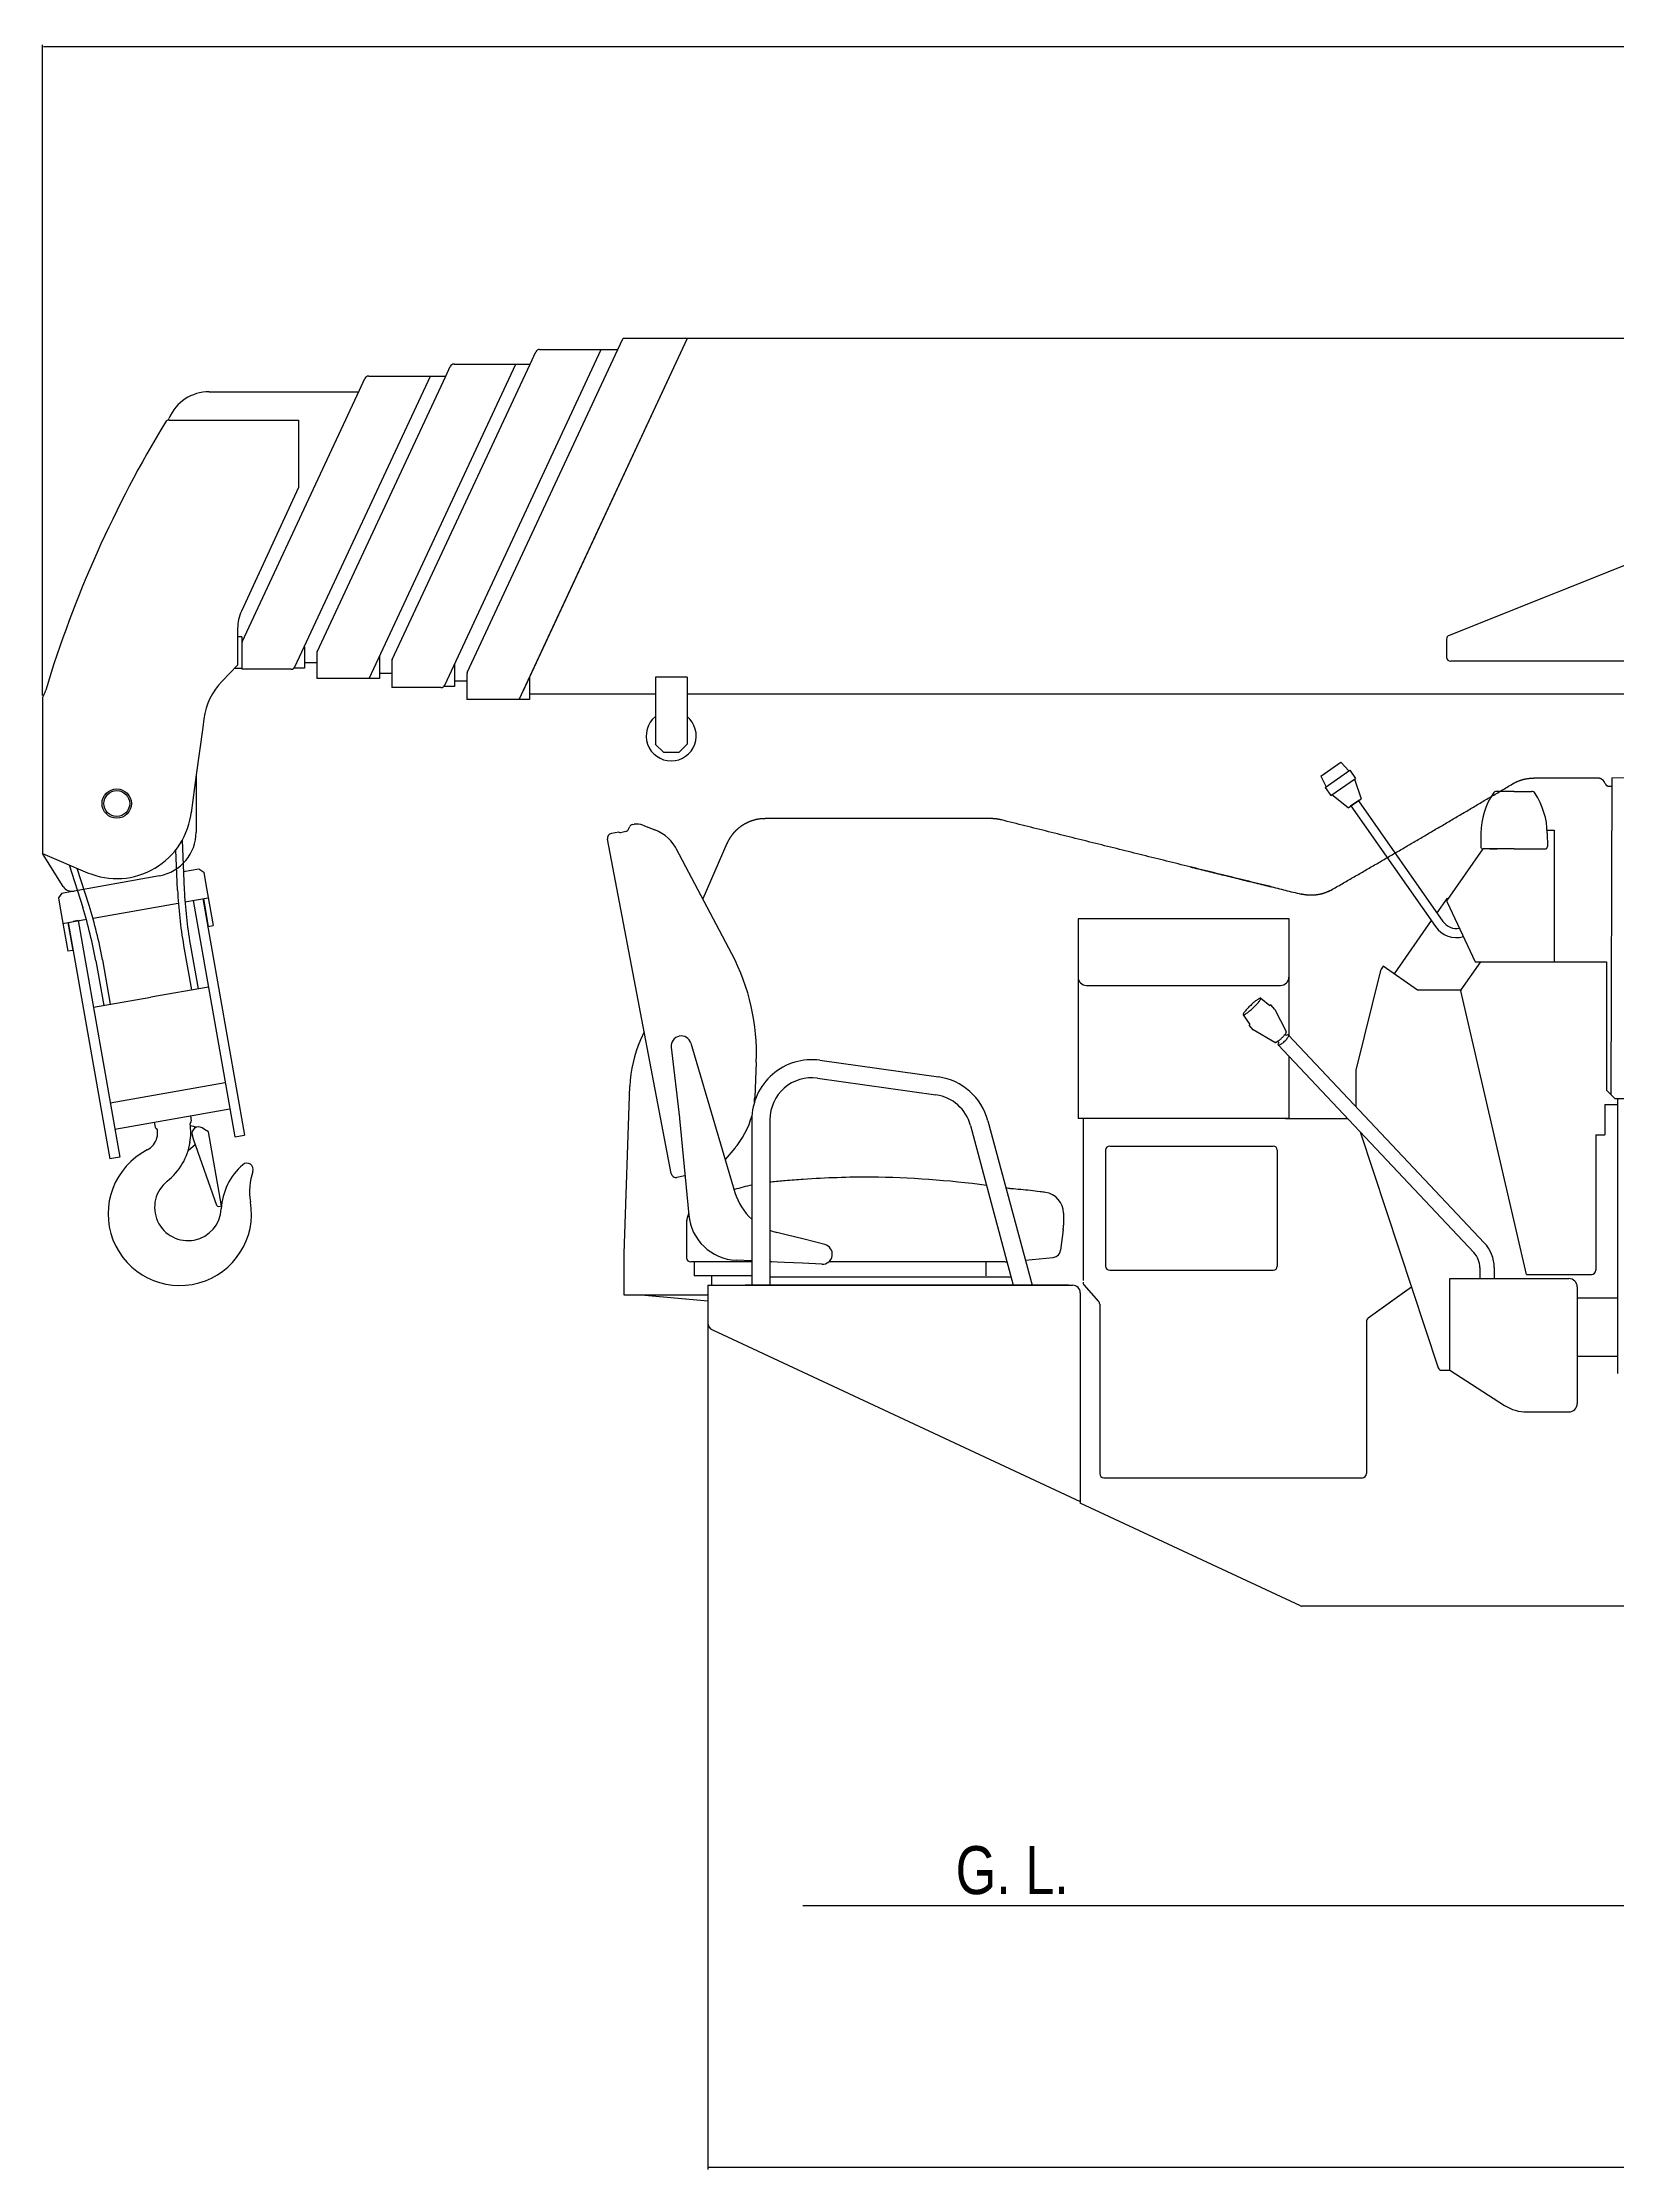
# Model space of a CAD drawing. Header units: millimetres. Extents: x 13669 to 217197, y -88248 to 24578.
# Drawn here: x 87596 to 89481, y 3672 to 6218 of the extents above; entities that cross this region are included whole.
import ezdxf

# ---------------------------------------------------------------- set-up
doc = ezdxf.new("R2010")
doc.units = ezdxf.units.MM
doc.layers.add('1', color=7, linetype='Continuous')
doc.styles.get("Standard").update_dxf_attribs({"font": 'arial.ttf'})
doc.dimstyles.new('DIMSTYLE1', dxfattribs={"dimtxt": 3.2, "dimasz": 1, "dimexe": 2.54, "dimexo": 0, "dimgap": 1.6, "dimtad": 1, "dimdec": 4, "dimzin": 0, "dimdsep": 46, "dimtxsty": 'Standard', "dimsah": 1, "dimcen": 0.09, "dimadec": 0, "dimazin": 0, "dimtfac": 1, "dimtdec": 4, "dimtmove": 0, "dimatfit": 3, "dimfxl": 1, "dimtvp": 1, "dimtolj": 1, "dimtzin": 0, "dimarcsym": 0})

# ---------------------------------------------------------------- blocks, each defined once
blk = doc.blocks.new('*D124')
at = {"color": 0, "linetype": 'Continuous', "lineweight": -2, "transparency": 16777216}
for p, q in [((87596, 5436.2), (87596, 6215)), ((92572.7, 6212.5), (87597, 6212.5)), ((92573.7, 4956.5), (92573.7, 6215))]:
    blk.add_line(p, q, dxfattribs=at)
at = {"color": 0, "linetype": 'Continuous', "transparency": 16777216}
for points in [[(87597, 6212.6), (87597, 6212.3), (87596, 6212.5)], [(92572.7, 6212.6), (92572.7, 6212.3), (92573.7, 6212.5)]]:
    blk.add_solid(points, dxfattribs=at)
at = {"layer": 'Defpoints', "color": 0, "linetype": 'Continuous', "transparency": 16777216}
for p in [(87596, 6212.5), (87596, 5433.7), (92573.7, 4954)]:
    blk.add_point(p, dxfattribs=at)
at = {"color": 0, "linetype": 'Continuous', "transparency": 16777216, "insert": (90084.9, 6215.7), "char_height": 3.2, "attachment_point": 5}
blk.add_mtext('\\A1;4980', dxfattribs=at)
blk = doc.blocks.new('*D125')
at = {"color": 0, "linetype": 'Continuous', "lineweight": -2, "transparency": 16777216}
for p, q in [((88392.2, 4728), (88392.2, 3672.3)), ((92573.7, 4590.3), (92573.7, 3672.3)), ((92572.7, 3674.8), (88393.2, 3674.8))]:
    blk.add_line(p, q, dxfattribs=at)
at = {"color": 0, "linetype": 'Continuous', "transparency": 16777216}
for points in [[(88393.2, 3675), (88393.2, 3674.6), (88392.2, 3674.8)], [(92572.7, 3675), (92572.7, 3674.6), (92573.7, 3674.8)]]:
    blk.add_solid(points, dxfattribs=at)
at = {"layer": 'Defpoints', "color": 0, "linetype": 'Continuous', "transparency": 16777216}
for p in [(88392.2, 4730.5), (92573.7, 4592.8), (88392.2, 3674.8)]:
    blk.add_point(p, dxfattribs=at)
at = {"color": 0, "linetype": 'Continuous', "transparency": 16777216, "insert": (90483, 3678), "char_height": 3.2, "attachment_point": 5}
blk.add_mtext('\\A1;4190', dxfattribs=at)

msp = doc.modelspace()

# ---------------------------------------------------------------- linework, layer by layer
at = {"color": 7, "linetype": 'Continuous'}
for p, q in [((89357.0461233, 5321.4631562), (89336.1234985, 5321.4631562)), ((89357.0461233, 5321.4631562), (89377.9687481, 5321.4631562)), ((89317.362629, 5271.5949255), (89317.1504531, 5255.6526392)), ((89396.7296176, 5271.5949255), (89396.9417934, 5255.6526392)), ((89357.0461233, 5252.6196083), (89320.1433845, 5252.6196083)), ((89327.4944766, 5252.6196083), (89336.711135, 5252.6196083)), ((89357.0461233, 5252.6196083), (89393.9488621, 5252.6196083)), ((89377.3811055, 5252.6196083), (89386.597764, 5252.6196083)), ((89480.7649551, 4953.9983775), (89766.1188772, 4953.9983775)), ((89480.7649551, 4953.9983775), (89480.7649551, 4624.7464766))]:
    msp.add_line(p, q, dxfattribs=at)
at = {"color": 3, "linetype": 'Continuous'}
for p, q in [((89456.7296641, 5337.5196727), (89380.7488219, 5337.5196727)), ((89457.8916981, 5337.4252946), (89456.7308535, 5337.5138447)), ((89470.8346387, 5327.6507102), (89473.2966758, 5327.6507102)), ((89473.8637769, 5337.6463427), (89472.7833182, 4958.9869796)), ((89473.8637769, 5337.6463427), (90212.0140043, 5345.3154097)), ((88731.3343348, 5288.9523047), (88460.7312476, 5288.9523047)), ((88415.0358399, 5259.0763771), (88386.0324492, 5193.1686371)), ((88315.9817499, 5033.9843771), (88311.6348033, 5024.1063105)), ((88292.0060643, 4768.4281633), (88299.0025313, 4968.7802643)), ((88292.0060643, 4718.5412639), (88292.0060643, 4768.4278957)), ((88341.892644, 4718.5412639), (88292.0060643, 4718.5412639)), ((88316.8122175, 4718.5412639), (88392.23891, 4711.9767684)), ((88392.23891, 4718.5412639), (88341.892644, 4718.5412639))]:
    msp.add_line(p, q, dxfattribs=at)
at = {"linetype": 'Continuous'}
for p, q in [((89065.8604336, 5066.0562334), (89064.8658539, 5065.143787)), ((89039.9344332, 5041.6315011), (89040.9149373, 5042.5552282))]:
    msp.add_line(p, q, dxfattribs=at)
at = {"color": 7, "linetype": 'Continuous'}
for centre, radius, start, end in [((89336.1234985, 5316.4744933), 4.9886629, 90, 146.6895899997), ((89377.9687481, 5316.4744933), 4.9886629, 33.3104059999, 90), ((89406.2186002, 5270.412337), 88.8638463, 146.6895600001, 179.23749), ((89307.8736464, 5270.412337), 88.8638463, 0.76250734, 33.3104349997), ((89320.1433845, 5255.612806), 2.9931977, 176.33883, 270), ((89393.9488621, 5255.612806), 2.9931977, 270, 0.76250875), ((89480.7651766, 4624.7464766), 0.0002215, 180, 0)]:
    msp.add_arc(centre, radius, start, end, dxfattribs=at)
at = {"color": 3, "linetype": 'Continuous'}
msp.add_arc((88448.5774139, 4963.7342448), 149.6598821, 156.212358315, 177.999751927, dxfattribs=at)
for points, start_tangent, end_tangent in [([(89134.947844, 5201.6030361), (89147.9536367, 5209.1138199), (89160.9576275, 5216.6277172), (89173.9580143, 5224.1478417), (89186.952995, 5231.6773068), (89199.9409555, 5239.2188987), (89212.9215582, 5246.7731781), (89225.8949969, 5254.3397793), (89238.8614673, 5261.9183336), (89251.8211649, 5269.508472), (89264.7742853, 5277.109826), (89277.7210334, 5284.7220114), (89290.6619454, 5292.3440979), (89303.5979722, 5299.9744711), (89316.5300908, 5307.6114739), (89329.4592782, 5315.2534487), (89342.3865115, 5322.8987382), (89355.3127678, 5330.5456851)], (0.8660309146, 0.4999904549), (0.8606399642, 0.509213955)), ([(89355.3127678, 5330.5456851), (89356.3195832, 5331.1214548), (89357.334659, 5331.6824353), (89358.3637742, 5332.2178396), (89359.4066039, 5332.7267273), (89360.4619017, 5333.2096446), (89361.5284208, 5333.6671379), (89362.6049566, 5334.0997352), (89363.6907954, 5334.5077502), (89364.7855422, 5334.8913578), (89365.8888075, 5335.2507302), (89367.0002016, 5335.5860393), (89368.1192714, 5335.897028), (89369.2453821, 5336.1822109), (89370.3778665, 5336.4398844), (89371.5160575, 5336.6683449), (89372.6592879, 5336.865889), (89373.8068906, 5337.0308148), (89374.9582098, 5337.1631037), (89376.1126214, 5337.2674982), (89377.2695068, 5337.3495773), (89378.4282477, 5337.4149197), (89379.5882256, 5337.4691044), (89380.7488219, 5337.5177102)], (0.8644290583, 0.5027548142), (0.9992221836, 0.03943384)), ([(89466.0442521, 5331.1139756), (89466.0309388, 5331.1474526), (89466.0097302, 5331.2007408), (89465.9749561, 5331.2865721), (89465.921272, 5331.4156552), (89465.8433721, 5331.5946834), (89465.7450803, 5331.8086298), (89465.6343277, 5332.0347092), (89465.5139526, 5332.2655711), (89465.3859325, 5332.4964531), (89465.2515358, 5332.7243243), (89465.1109486, 5332.9487989), (89464.9642653, 5333.1697142), (89464.8115807, 5333.3869071), (89464.6530033, 5333.6002017), (89464.4886699, 5333.8093956), (89464.3187208, 5334.014283), (89464.1432961, 5334.2146582), (89463.9625363, 5334.4103154), (89463.7765816, 5334.6010501), (89463.5855778, 5334.7867028), (89463.3896784, 5334.9671756), (89463.189037, 5335.1423747), (89462.9838076, 5335.3122065), (89462.7741441, 5335.4765774), (89462.5602001, 5335.6353938), (89462.3421285, 5335.7885509), (89462.1200741, 5335.9358552), (89461.8941775, 5336.0770698), (89461.6645794, 5336.2119576), (89461.4314205, 5336.3402813), (89461.1948429, 5336.461816), (89460.9550273, 5336.5766373), (89460.712194, 5336.6851337), (89460.4665652, 5336.787708), (89460.2183633, 5336.8847633), (89459.9678104, 5336.9767024), (89459.7151206, 5337.0638383), (89459.4603993, 5337.1452957), (89459.2036751, 5337.2193593), (89458.9449749, 5337.2842959), (89458.6843258, 5337.3383726), (89458.4217548, 5337.3798562), (89458.1573228, 5337.4073417), (89457.8916981, 5337.4252946)], (-0.369436238, 0.9292560821), (-0.998778027, 0.049421178)), ([(89466.1693759, 5330.7883207), (89466.1749716, 5330.7776404), (89466.1812839, 5330.7653292), (89466.1890294, 5330.7497561), (89466.1989246, 5330.7292903), (89466.2116861, 5330.7023008), (89466.2280227, 5330.667191), (89466.2484352, 5330.6232624), (89466.2732019, 5330.5707799), (89466.3025901, 5330.5100559), (89466.3368671, 5330.4414026), (89466.3763, 5330.3651324), (89466.4211562, 5330.2815576), (89466.471703, 5330.1909905), (89466.5282076, 5330.0937435), (89466.5910389, 5329.9900757), (89466.6616911, 5329.8796586), (89466.74236, 5329.7617973), (89466.8352517, 5329.6357914), (89466.9425722, 5329.5009404), (89467.0665278, 5329.3565441), (89467.2093245, 5329.201902), (89467.3736821, 5329.0369058), (89467.5640904, 5328.8634885), (89467.7854206, 5328.6840229), (89468.042544, 5328.5008818), (89468.3398778, 5328.3169254), (89468.6777053, 5328.1394569), (89469.054096, 5327.9781369), (89469.4665454, 5327.8410474), (89469.9081095, 5327.7358415), (89470.3676275, 5327.6729253), (89470.8346387, 5327.6507102)], (0.4677281215, -0.8838723915), (0.9999946862, -0.0032599981)), ([(88460.730534, 5288.9160283), (88459.8077365, 5288.9172752), (88458.885296, 5288.9082954), (88457.9635693, 5288.8789512), (88457.0428926, 5288.824115), (88456.123572, 5288.7462361), (88455.2059109, 5288.648394), (88454.2902126, 5288.5336671), (88453.3767855, 5288.4042261), (88452.4659519, 5288.2597302), (88451.5580363, 5288.0994071), (88450.6533632, 5287.9224848), (88449.7522557, 5287.7283499), (88448.8550291, 5287.5171113), (88447.9619964, 5287.2890836), (88447.0734709, 5287.0445812), (88446.1897656, 5286.7838927), (88445.3111921, 5286.507137), (88444.4380617, 5286.2143645), (88443.5706856, 5285.9056257), (88442.7093744, 5285.5809791), (88441.8544344, 5285.2405512), (88441.0061697, 5284.8845009), (88440.1648844, 5284.5129877), (88439.3308821, 5284.1261717), (88438.5044624, 5283.7242189), (88437.6859229, 5283.3072983), (88436.8755612, 5282.8755791), (88436.0736742, 5282.4292339), (88435.2805548, 5281.9684614), (88434.4964941, 5281.4934727), (88433.7217829, 5281.0044789), (88432.9567116, 5280.5016956), (88432.2015666, 5279.9853648), (88431.4566326, 5279.455738), (88430.7221945, 5278.9130667), (88429.998538, 5278.3576116), (88429.2859509, 5277.7896682), (88428.5847216, 5277.2095399), (88427.8951385, 5276.6175304), (88427.2174871, 5276.0139706), (88426.5520466, 5275.3992454), (88425.8990957, 5274.7737464), (88425.2589138, 5274.1378678), (88424.631791, 5273.492059), (88424.018028, 5272.8368196), (88423.4179255, 5272.172651), (88422.8317845, 5271.5000774), (88422.2599066, 5270.8197359), (88421.7025935, 5270.1322984), (88421.1601477, 5269.4384414), (88420.6329006, 5268.7389839), (88420.1212159, 5268.0349072), (88419.625459, 5267.3272016), (88419.1459526, 5266.6168921), (88418.6828989, 5265.905101), (88418.2364796, 5265.1929676), (88417.8069938, 5264.4818182), (88417.3952603, 5263.7738057), (88417.0022412, 5263.0713107), (88416.6283324, 5262.3762049), (88416.2716324, 5261.6882937), (88415.9296707, 5261.0068731), (88415.603483, 5260.3349551), (88415.3022848, 5259.6842212), (88415.0346505, 5259.0657321)], (-0.9999762315, 0.0068946602), (-0.3859480824, -0.9225205026)), ([(88743.4834767, 5287.4095471), (88742.8883144, 5287.5605814), (88742.2925597, 5287.7087755), (88741.6956204, 5287.8512893), (88741.0969039, 5287.9852826), (88740.4958691, 5288.1081449), (88739.8924998, 5288.2196246), (88739.2870886, 5288.3208561), (88738.6799319, 5288.4129917), (88738.071326, 5288.4971836), (88737.4615673, 5288.5745841), (88736.8509523, 5288.6463454), (88736.2397305, 5288.7131227), (88735.6279809, 5288.7737697), (88735.0157443, 5288.8267315), (88734.4030611, 5288.8704533), (88733.7899721, 5288.9033804), (88733.1765177, 5288.9239579), (88732.5627399, 5288.9307509), (88731.9487179, 5288.9257376), (88731.3345727, 5288.91472)], (-0.9686931792, 0.2482610009), (-0.9997395218, -0.0228229838)), ([(89067.750646, 5207.0945681), (89053.6873357, 5210.5240515), (89039.6252521, 5213.9592437), (89025.5643651, 5217.4030197), (89011.503104, 5220.8547789), (88997.4398036, 5224.3137078), (88983.3727989, 5227.7789932), (88969.3004246, 5231.2498216), (88955.2213918, 5234.7255397), (88941.1358196, 5238.2060936), (88927.0441576, 5241.6915698), (88912.9468549, 5245.1820548), (88898.844361, 5248.6776351), (88884.7371229, 5252.1783939), (88870.625558, 5255.6843685), (88856.5100621, 5259.1955633), (88842.3910303, 5262.7119818), (88828.2688579, 5266.2336274), (88814.1439402, 5269.7605019), (88800.0166941, 5273.2923062), (88785.8875808, 5276.8281167), (88771.757067, 5280.3669319), (88757.6256196, 5283.9077502), (88743.4937055, 5287.4495701)], (-0.9715775042, 0.236721679), (-0.9699923822, 0.243135309)), ([(88969.2991365, 5231.2037984), (88978.7976006, 5228.8723138), (88988.2961198, 5226.5410546), (88997.7947492, 5224.2102465), (89007.2935441, 5221.8801147), (89016.7925594, 5219.5508849), (89026.2918504, 5217.2227824), (89035.7914722, 5214.8960327), (89045.2914798, 5212.5708613), (89054.7918991, 5210.2473739), (89064.2926736, 5207.9253391), (89073.7937322, 5205.6044664), (89083.2950038, 5203.2844652), (89092.7964176, 5200.9650451), (89102.2979023, 5198.6459155)], (0.971168434, -0.238394364), (0.9714840712, -0.2371048278)), ([(89108.6932517, 5197.5262239), (89108.3119386, 5197.5689519), (89107.9306769, 5197.6122114), (89107.549518, 5197.6565339), (89107.1685134, 5197.702451), (89106.7877144, 5197.7504942), (89106.4071725, 5197.801195), (89106.0269436, 5197.8550734), (89105.6471348, 5197.9125163), (89105.2678862, 5197.9738253), (89104.8893383, 5198.0393007), (89104.5116317, 5198.1092428), (89104.134907, 5198.1839519), (89103.7593047, 5198.2637282), (89103.3849655, 5198.348872), (89103.0120298, 5198.4396836), (89102.6406378, 5198.5364613), (89102.2705464, 5198.638125)], (-0.9938576072, 0.1106664207), (-0.9625140524, 0.2712318178)), ([(89137.1122957, 5202.8535606), (89136.9917674, 5202.7899383), (89136.8083956, 5202.694292), (89136.5810174, 5202.5772472), (89136.315617, 5202.442879), (89136.0020585, 5202.2870334), (89135.6373482, 5202.1093414), (89135.2281358, 5201.9145126), (89134.7818812, 5201.7074136), (89134.306276, 5201.4927357), (89133.8080187, 5201.2743922), (89133.2925733, 5201.0553514), (89132.7647565, 5200.8382058), (89132.2271133, 5200.6242844), (89131.6816239, 5200.4146025), (89131.1300932, 5200.2100812), (89130.5734302, 5200.0111606), (89130.0122578, 5199.8181275), (89129.4471991, 5199.6312684), (89128.8788267, 5199.450845), (89128.3074458, 5199.2769851), (89127.7332734, 5199.1097724), (89127.1565263, 5198.9492907), (89126.5774212, 5198.7956235), (89125.996155, 5198.6488461), (89125.4128647, 5198.5090078), (89124.8276755, 5198.3761534), (89124.2407129, 5198.2503272), (89123.6521024, 5198.131574), (89123.0619654, 5198.0199305), (89122.470404, 5197.9153947), (89121.877514, 5197.8179522), (89121.2833911, 5197.7275886), (89120.6881312, 5197.6442895), (89120.0918301, 5197.5680432), (89119.4945887, 5197.4989036), (89118.8965126, 5197.4369944), (89118.2977077, 5197.3824427), (89117.69828, 5197.3353755), (89117.0983353, 5197.29592), (89116.4979741, 5197.264157), (89115.8972563, 5197.2398242), (89115.2962236, 5197.2225058), (89114.6949176, 5197.2117853), (89114.0933799, 5197.2072461), (89113.4916522, 5197.2084714), (89112.889808, 5197.2153247), (89112.2880683, 5197.2289524), (89111.6866958, 5197.2508686), (89111.0859535, 5197.2825871), (89110.4861042, 5197.3256219), (89109.8874109, 5197.3814869), (89109.2899757, 5197.4502615), (89108.6932517, 5197.5262239)], (-0.883441413, -0.4685416414), (-0.9912186696, 0.1322329344))]:
    msp.add_spline(points, degree=3, dxfattribs=dict(at, start_tangent=start_tangent, end_tangent=end_tangent))
at = {"layer": '1', "color": 7, "linetype": 'Continuous'}
for p, q in [((88170.6678138, 5440.7789562), (88367.9864662, 5863.9305394)), ((88225.5597062, 5558.4957922), (88367.9864662, 5863.9305394)), ((88284.6438711, 5850.46115), (88290.9247971, 5863.9305394)), ((88290.9247971, 5863.9305394), (88367.9864662, 5863.9305394)), ((88367.9864662, 5863.9305394), (90139.854588, 5863.9305394)), ((87986.9090139, 5456.6442207), (88162.4065883, 5833.0007506)), ((88014.5654929, 5479.3119459), (88179.4931972, 5833.0007506)), ((88077.3802597, 5448.7594198), (88264.6962442, 5850.46115)), ((88078.5992095, 5818.5334291), (88084.0024101, 5830.1204564)), ((88088.4571263, 5833.0007506), (88179.4931972, 5833.0007506)), ((88104.3614221, 5463.8442978), (88284.6438711, 5850.46115)), ((88179.4931972, 5833.0007506), (88186.2921858, 5847.5804966)), ((88190.8134707, 5850.46115), (88284.6438711, 5850.46115)), ((90084.6032725, 5829.6026332), (89279.3698908, 5508.3308773)), ((87898.1253155, 5470.7109326), (88060.3177161, 5818.5334291)), ((87924.7695637, 5488.6448559), (88078.5992095, 5818.5334291)), ((87975.4866637, 5801.8713754), (87981.9129393, 5815.6531349)), ((87986.4341045, 5818.5334291), (88078.5992095, 5818.5334291)), ((87795.3686011, 5799.7960119), (87974.5189036, 5799.7960119)), ((87834.9736344, 5500.5409009), (87975.4866637, 5801.8713754)), ((87746.3879149, 5765.8247751), (87747.503779, 5768.3948543)), ((87747.5118007, 5765.9530037), (87778.7576712, 5765.9530037)), ((87747.5118007, 5765.9530037), (87902.3520698, 5765.9530037)), ((87902.3520698, 5765.9530037), (87902.3520698, 5685.1366674)), ((87902.3520698, 5685.1366674), (87834.1179391, 5537.451338)), ((88166.4347529, 5431.7010667), (88225.5597062, 5558.4957922)), ((87829.5177535, 5516.5274497), (87829.5177535, 5472.6196349)), ((87829.5177535, 5516.5274497), (87829.5177535, 5472.6196349)), ((87834.5066956, 5506.6384036), (87829.5177535, 5506.6384036)), ((87834.5066956, 5506.6384036), (87829.5177535, 5506.6384036)), ((87834.5066956, 5506.6384036), (87829.5177535, 5506.6384036)), ((87834.5066956, 5506.6384036), (87829.5177535, 5506.6384036)), ((87834.5066956, 5506.6384036), (87834.5066956, 5468.7246467)), ((87834.5066956, 5506.6384036), (87834.5066956, 5468.7246467)), ((87834.5066956, 5506.6384036), (87834.5066956, 5468.7246467)), ((87834.5066956, 5506.6384036), (87834.5066956, 5467.8306384)), ((87834.5066956, 5498.4326122), (87834.5066956, 5469.0959229)), ((89276.229787, 5503.6974074), (89276.229787, 5482.2978402)), ((87909.3366366, 5494.7532539), (87909.3366366, 5469.0959229)), ((87924.3026248, 5475.3136325), (87909.3366366, 5475.3136325)), ((87924.3026248, 5486.5365672), (87924.3026248, 5456.6442207)), ((87999.1325659, 5482.8572089), (87999.1325659, 5456.6442207)), ((88014.0985541, 5477.2036572), (88014.0985541, 5445.8788861)), ((88088.9284951, 5473.524299), (88088.9284951, 5447.1688345)), ((89505.7084324, 5477.3088981), (89281.2186093, 5477.3088981)), ((87829.5177535, 5472.6196349), (87811.0009948, 5453.6022938)), ((87825.5271027, 5468.7330276), (87825.5271027, 5468.7246467)), ((87825.5271027, 5468.7330276), (87825.5271027, 5468.7246467)), ((87825.5271027, 5468.7330276), (87825.5271027, 5468.7246467)), ((87834.5066956, 5468.7246467), (87825.5271027, 5468.7246467)), ((87834.5066956, 5468.7246467), (87825.5271027, 5468.7246467)), ((87834.5066956, 5468.7246467), (87825.5271027, 5468.7246467)), ((87893.6041504, 5467.8306384), (87834.5066956, 5467.8306384)), ((87909.3366366, 5469.0959229), (87896.9246841, 5469.0959229)), ((87999.1325659, 5456.6442207), (87924.3026248, 5456.6442207)), ((88014.0985541, 5462.8420555), (87999.1325659, 5462.8420555)), ((88103.8944833, 5453.3664299), (88088.9284951, 5453.3664299)), ((88103.8944833, 5461.7360091), (88103.8944833, 5431.7010667)), ((88178.7244243, 5458.0566508), (88178.7244243, 5431.7010667)), ((88178.7244243, 5458.0566508), (88178.7244243, 5431.7010667)), ((88329.3817595, 5458.0833502), (88329.3817595, 5378.0348289)), ((88367.2958757, 5458.0833502), (88329.3817595, 5458.0833502)), ((88329.3817595, 5458.0833502), (88329.3817595, 5378.0348289)), ((88367.2958757, 5458.0833502), (88329.3817595, 5458.0833502)), ((88367.2958757, 5458.0833502), (88367.2958757, 5378.0348289)), ((88367.2958757, 5458.0833502), (88367.2958757, 5378.0348289)), ((87596.0483375, 5433.6628084), (87596.0483375, 5247.0430416)), ((88072.8590945, 5445.8788861), (88014.0985541, 5445.8788861)), ((88088.9284951, 5447.1688345), (88076.2059684, 5447.1688345)), ((88178.7244243, 5431.7010667), (88103.8944833, 5431.7010667)), ((88329.3817595, 5437.898662), (88178.7244243, 5437.898662)), ((88329.3817595, 5437.898662), (88178.7244243, 5437.898662)), ((88433.7871273, 5437.898662), (88367.2958757, 5437.898662)), ((90997.0824894, 5437.898662), (88367.2958757, 5437.898662)), ((87787.6708151, 5398.070815), (87780.0445067, 5341.4156898)), ((87789.0833649, 5408.5673605), (87787.6708151, 5398.070815)), ((88339.358207, 5368.0574236), (88329.3810412, 5378.0347092)), ((88339.358207, 5368.0574236), (88329.3810412, 5378.0347092)), ((88367.2958757, 5378.0357867), (88357.3181112, 5368.0585012)), ((88367.2958757, 5378.0357867), (88357.3181112, 5368.0585012)), ((88357.319548, 5368.0577828), (88339.3603621, 5368.0577828)), ((88357.319548, 5368.0577828), (88339.3603621, 5368.0577828)), ((89125.8340572, 5339.7585358), (89149.5355131, 5356.35438)), ((89125.8340572, 5339.7582964), (89149.5355131, 5356.3542603)), ((89130.9851109, 5326.3134512), (89160.4077648, 5346.9153911)), ((89149.5369499, 5356.3522249), (89159.1837864, 5346.0545475)), ((89160.404173, 5346.9139544), (89167.2710473, 5337.1065627)), ((87780.0445067, 5341.4156898), (87773.9156352, 5295.8837659)), ((87779.8304332, 5339.8267807), (87779.8304332, 5272.8772107)), ((89125.835494, 5339.756261), (89132.2128008, 5327.1698649)), ((89130.9808007, 5326.3121342), (89137.8483934, 5316.5046228)), ((89137.8528233, 5316.5058201), (89167.2754772, 5337.1078797)), ((89166.0514988, 5336.2467966), (89174.0642889, 5312.6260373)), ((89158.5362979, 5301.7524687), (89139.0805132, 5317.3617549)), ((89158.5341428, 5301.7552224), (89174.0627324, 5312.6284319)), ((89171.2018341, 5310.6264616), (89161.3943227, 5303.7592281)), ((89161.8838902, 5304.1022485), (89262.9481309, 5159.7679835)), ((89170.71083, 5310.2828425), (89271.7743524, 5165.9485774)), ((88285.7048998, 5272.9081005), (88276.8839464, 5271.2278391)), ((88285.7048998, 5272.9082203), (88287.7993778, 5271.9623694)), ((88294.0962696, 5273.549004), (88287.7993778, 5271.9623694)), ((88296.9229257, 5275.7008737), (88298.8754484, 5279.6553667)), ((88301.8241072, 5281.8292663), (88304.1573647, 5282.2022187)), ((88314.5744108, 5281.0827628), (88328.846935, 5275.5024845)), ((89396.6050614, 5275.2682968), (89405.0373781, 5275.2682968)), ((89405.0373781, 5275.2682968), (89405.0373781, 5117.6265144)), ((87620.6940874, 5207.8327512), (87596.0483375, 5247.0430416)), ((87596.0483375, 5247.0430416), (87649.8843495, 5224.2859994)), ((87757.6971734, 5203.5007561), (87755.6261201, 5251.7375728)), ((87763.1318625, 5263.010434), (87765.67189, 5203.8431779)), ((88348.296853, 4864.3429681), (88272.1229662, 5264.2269893)), ((88420.899376, 5127.1265645), (88354.7970007, 5252.3322613)), ((89319.484073, 5252.6196083), (89277.2827939, 5192.3484609)), ((87628.0205972, 5233.5279162), (87644.1763216, 5182.420144)), ((87736.1542919, 5220.6372915), (87633.9426986, 5202.2393029)), ((87651.7864667, 5184.8258368), (87637.6827589, 5229.4436381)), ((87764.7394491, 5225.5561928), (87783.2277125, 5228.8161442)), ((87783.2277125, 5228.8161442), (87789.0066194, 5224.7695804)), ((87789.0066194, 5224.7695804), (87791.6059122, 5210.0310753)), ((87619.1375049, 5199.8828182), (87615.0913004, 5194.1035522)), ((87615.0913004, 5194.1035522), (87617.6898748, 5179.3650471)), ((87619.1375049, 5199.8828182), (87631.3363352, 5202.0337035)), ((87637.6257144, 5203.1426404), (87637.6257684, 5203.1426499)), ((87766.2938765, 5189.3577775), (87794.3777329, 5194.3098434)), ((87787.9911337, 5193.1836854), (87837.8879314, 4910.2021084)), ((87788.48269, 5193.270246), (87794.3725846, 5159.8626882)), ((87791.6059122, 5210.0310753), (87800.2683459, 5160.9021659)), ((89276.8669789, 5193.8420665), (89264.5551189, 5176.258946)), ((89277.8476702, 5193.155427), (89276.8669789, 5193.8420665)), ((87617.6898748, 5179.3650471), (87626.3523085, 5130.2361377)), ((87620.4616956, 5163.6438152), (87648.545552, 5168.5956417)), ((87656.4750115, 5169.9937044), (87758.3642973, 5187.9597148)), ((87776.2000437, 5191.1044879), (87826.0971272, 4908.1230333)), ((88835.2321609, 5169.2092472), (88835.2321609, 5099.3680088)), ((89087.6583356, 5169.2092472), (88835.2321609, 5169.2092472)), ((89087.6583356, 5169.5084472), (89087.6583356, 5154.542459)), ((89087.6583356, 5169.2092472), (89087.6583356, 5099.3680088)), ((89276.9985599, 5189.0632469), (89310.4608333, 5117.6265144)), ((87626.3574568, 5164.6832929), (87632.2480698, 5131.2756154)), ((87626.8488661, 5164.7700195), (87676.7463827, 4881.7882818)), ((87638.6393848, 5166.8489313), (87632.744342, 5165.8093339)), ((87638.6393848, 5166.8489313), (87688.5371868, 4883.8674766)), ((87794.3725846, 5159.8626882), (87800.2683459, 5160.9021659)), ((88835.2321609, 5167.2137422), (88835.2321609, 4930.2523421)), ((89087.6583356, 5167.4132089), (89087.6583356, 5029.5328766)), ((89257.9782256, 5166.8655734), (89213.4032869, 5103.2045698)), ((87632.2480698, 5131.2756154), (87626.3523085, 5130.2361377)), ((87659.795665, 5118.6888601), (87669.2034049, 5065.3328373)), ((87667.6564006, 5120.0748304), (87677.0642602, 5066.7186879)), ((87764.930894, 5137.2271699), (87774.339472, 5083.8709076)), ((87772.7917494, 5138.6131401), (87782.199609, 5085.2569976)), ((89317.0325783, 5117.6265144), (89293.4896421, 5084.0959961)), ((89310.4608333, 5117.6265144), (89467.794436, 5117.6265144)), ((89467.794436, 5117.6265144), (89467.794436, 4963.9757421)), ((87650.6201972, 5098.9038237), (87651.2873211, 5095.1210205)), ((89197.3492114, 5107.3042928), (89167.477099, 4988.0210566)), ((89200.4344798, 5112.2850934), (89198.1019408, 5108.9537841)), ((89241.29941, 5083.6716804), (89200.4344798, 5112.2850934)), ((87656.9214769, 5063.1670793), (87725.7014471, 5075.2949175)), ((87794.4822554, 5087.4226359), (87725.7014471, 5075.2949175)), ((88845.2093267, 5089.3906035), (89077.6811698, 5089.3906035)), ((89053.848971, 5073.9314561), (89064.8658539, 5065.143787)), ((89070.9022539, 5060.7047999), (89065.8604336, 5066.0562334)), ((89292.6733373, 5083.6716804), (89241.2759433, 5083.6716804)), ((89293.192238, 5083.6716804), (89292.6733373, 5083.6716804)), ((89293.4128965, 5082.7168503), (89293.192238, 5083.6716804)), ((89293.4128965, 5082.7168503), (89293.192238, 5083.6716804)), ((89293.312804, 5083.1511034), (89293.3573428, 5083.1614)), ((89372.0121115, 4743.4768093), (89293.4128965, 5082.7168503)), ((89293.536336, 5084.0830655), (89293.4991006, 5084.1094056)), ((87657.3511803, 5060.7308558), (87658.0184239, 5056.9479329)), ((89032.7890718, 5054.0906265), (89040.9151245, 5042.5549625)), ((89044.9771663, 5036.2789517), (89039.9344332, 5041.6315011)), ((89070.9022539, 5060.7047999), (89084.4268794, 5034.2003492)), ((88348.4407659, 5015.4975334), (88358.2206202, 4930.9728646)), ((88371.8141674, 5020.2713244), (88424.6825384, 4841.6407613)), ((89070.6285975, 5021.2006524), (89044.9771663, 5036.2789517)), ((89075.5158702, 5021.105801), (89074.2283367, 5022.4726417)), ((89308.8348086, 4769.5959308), (89074.6639068, 5018.154535)), ((89084.2305742, 5029.315922), (89082.9427323, 5030.6827434)), ((89321.3980972, 4781.4323513), (89087.2271954, 5029.9907161)), ((88450.1058014, 4997.6416727), (88448.3175454, 4955.1490417)), ((88526.4125861, 4999.6965627), (88668.2525597, 4979.7623454)), ((89087.6583356, 5004.3614014), (89087.6583356, 4930.2523421)), ((87677.1022846, 4948.7173321), (87814.6623863, 4972.9729079)), ((88523.3996333, 4978.2566472), (88665.2388886, 4958.3223101)), ((89167.477099, 4988.0210566), (89167.477099, 4944.8104173)), ((89477.7722005, 4953.9982171), (89467.794436, 4963.9757421)), ((87682.6465207, 4917.2747449), (87820.2065018, 4941.530552)), ((89465.7994099, 4947.0142489), (89465.7994099, 4910.3973846)), ((89465.7994099, 4947.0142489), (89480.7625246, 4947.0142489)), ((89477.7722005, 4953.9982171), (89544.1735364, 4953.9982171)), ((87729.8095589, 4925.5909539), (87730.8519021, 4919.6815653)), ((87772.9130337, 4921.7920091), (87780.7614374, 4919.8528959)), ((87773.0435091, 4933.214351), (87774.0888815, 4927.28309)), ((87790.0259827, 4917.0719759), (87787.0532586, 4918.9221312)), ((87794.6297602, 4914.2076055), (87790.0128127, 4917.0805963)), ((87810.1672097, 4825.3624355), (87794.6297602, 4914.2079646)), ((88358.3089794, 4930.2074441), (88369.3120936, 4814.5313703)), ((88444.9195477, 4928.8554766), (88444.9195477, 4730.5063261)), ((88466.5698251, 4928.8554766), (88466.5698251, 4730.5063261)), ((88706.4831167, 4921.832956), (88757.7489297, 4730.5063261)), ((88727.39599, 4927.4363418), (88780.1635501, 4730.5063261)), ((89087.6583356, 4930.2523421), (88835.2321609, 4930.2523421)), ((88841.2185561, 4930.2523421), (88841.2185561, 4736.0133309)), ((88841.2185561, 4917.0822725), (88841.2185561, 4798.7701493)), ((89083.667565, 4930.052636), (89157.6659958, 4930.052636)), ((89172.7942153, 4913.9950884), (89266.2987164, 4631.6107169)), ((87770.2459673, 4891.6209224), (87778.8972739, 4899.3056717)), ((87777.1741499, 4904.1977539), (87775.3077116, 4909.4933192)), ((87804.6924117, 4826.0969662), (87777.1624166, 4904.2297213)), ((87826.0971272, 4908.1230333), (87837.8879314, 4910.2021084)), ((88424.6007643, 4894.6650181), (88413.0094268, 4881.0810491)), ((88868.1576143, 4892.1389987), (88868.1573349, 4753.4539751)), ((88873.146277, 4897.1274619), (89068.7015768, 4897.1274619)), ((89073.6905189, 4892.1389987), (89073.6905189, 4753.4539751)), ((89454.8240725, 4910.3973846), (89454.8240725, 4748.465512)), ((89454.8240725, 4910.3973846), (89465.7994099, 4910.3973846)), ((87688.5371868, 4883.8674766), (87676.7463827, 4881.7882818)), ((88364.8536737, 4861.4028742), (88355.2975831, 4859.5824669)), ((87806.9189916, 4824.7940872), (87810.1672097, 4825.3621961)), ((88817.7772689, 4816.8619937), (88817.7772689, 4802.5290069)), ((88366.8033151, 4807.8056552), (88366.8033151, 4763.2616063)), ((88486.1351608, 4790.8303933), (88474.603807, 4793.7328372)), ((88507.4631307, 4785.4616742), (88486.1351608, 4790.8303933)), ((88817.4615465, 4796.8934144), (88814.3762781, 4772.4103747)), ((88444.9195477, 4759.5350752), (88426.1520787, 4760.3995107)), ((88532.1497079, 4779.2476762), (88507.4631307, 4785.4616742)), ((88772.0871845, 4760.6467488), (88788.8201171, 4762.1920769)), ((88788.8201171, 4762.1920769), (88805.39453, 4763.7229179)), ((88444.9195477, 4758.4418397), (88371.7893837, 4758.4418397)), ((88375.776323, 4758.4431567), (88375.776323, 4741.5813968)), ((88375.776323, 4758.4431567), (88375.776323, 4741.5813968)), ((88440.6292179, 4741.5811574), (88375.776323, 4741.5813968)), ((88396.7287065, 4741.5813195), (88396.7287065, 4730.5063261)), ((88444.9195477, 4741.5811574), (88440.6292179, 4741.5811574)), ((88483.8208204, 4757.7432274), (88466.5698251, 4758.5377417)), ((88468.6334553, 4758.4427975), (88466.5698251, 4758.4427975)), ((88466.5698251, 4740.4836117), (88755.0750464, 4740.4836117)), ((88505.4550543, 4756.7466123), (88483.8208204, 4757.7432274)), ((88528.6764013, 4755.6769632), (88505.4550543, 4756.7466123)), ((88748.213919, 4758.4418397), (88536.8954807, 4758.4418397)), ((88724.9829938, 4758.4416002), (88724.9829938, 4741.5798404)), ((88724.9829938, 4758.4416002), (88724.9829938, 4741.5798404)), ((88748.213919, 4758.4418397), (88750.2139737, 4758.6265798)), ((88873.146277, 4748.465512), (89068.7015768, 4748.465512)), ((89280.0216895, 4738.4882264), (89422.6970047, 4738.4882264)), ((89280.0216895, 4628.7376063), (89280.0216895, 4738.4882264)), ((89315.9897482, 4751.5681409), (89315.9897482, 4738.4882264)), ((89333.2503218, 4751.5681409), (89333.2503218, 4738.4882264)), ((89372.0121115, 4743.4768093), (89449.8352501, 4743.4768093)), ((88392.23891, 4730.5063261), (88392.23891, 4685.6226091)), ((88392.23891, 4730.5063261), (88828.7467397, 4730.5063261)), ((88823.7585159, 4730.5063261), (88436.9008909, 4730.5063261)), ((88483.0324121, 4730.5063261), (88466.0713978, 4730.5063261)), ((88762.3979643, 4730.5063261), (88745.4362316, 4730.5063261)), ((88837.9257993, 4721.341993), (88837.9257993, 4469.555102)), ((88859.9487897, 4710.9617033), (88842.4426542, 4731.0938309)), ((89234.3147234, 4728.203719), (89182.5301294, 4691.0917798)), ((89229.265199, 4724.5849431), (89182.5301294, 4691.0917798)), ((89432.6747692, 4728.5108211), (89432.6747692, 4588.8283443)), ((89432.6747692, 4715.5403379), (89480.7649551, 4715.5403379)), ((88861.1734864, 4707.6882227), (88861.1734864, 4505.0185709)), ((89180.4474625, 4687.0369549), (89180.4474625, 4505.0185709)), ((89180.4474625, 4687.0369549), (89180.4474625, 4505.0185709)), ((88397.7116726, 4677.0321319), (88837.9257993, 4471.7570192)), ((89432.6747692, 4645.6990995), (89480.7649551, 4645.6990995)), ((89270.2770352, 4628.7376063), (89280.0216895, 4628.7376063)), ((89280.0216895, 4628.7376063), (89345.5388348, 4586.7390924)), ((89372.4614503, 4578.8509391), (89422.6970047, 4578.8509391)), ((88866.1617102, 4500.0301078), (89175.4592387, 4500.0301078)), ((88965.9354039, 4500.0301078), (89175.4592387, 4500.0301078)), ((89101.4762529, 4346.6596185), (88837.9257993, 4469.555102)), ((89495.7313863, 4346.379096), (89102.7411782, 4346.379096)), ((88505.9059496, 3988.1933112), (92890.1710023, 3988.1933112))]:
    msp.add_line(p, q, dxfattribs=at)
msp.add_lwpolyline([(89053.8457383, 5073.9344493, 0.098491403), (89052.5204701, 5073.7351023, 0.098491403), (89049.7940263, 5072.0557987, 0.098491403), (89046.0811442, 5069.1522773, 0.098491403), (89041.9474185, 5065.4664537, 0.098491403), (89038.0218997, 5061.5594927, 0.098491403), (89034.9022694, 5058.0262025, 0.098491403), (89033.0636079, 5055.4045205, 0.098491403), (89032.7857194, 5054.0934999, 0.098491403), (89034.1108679, 5054.2928469, 0.098491403), (89036.8374315, 5055.9721505, 0.098491403), (89040.5503136, 5058.8756719, 0.098491403), (89044.6840392, 5062.5616152, 0.098491403), (89048.6095581, 5066.4685763, 0.098491403), (89051.7290687, 5070.0018665, 0.098491403), (89053.5678498, 5072.6235484, 0.098491403)], format="xyb", close=True, dxfattribs=at)
for points in [[(89070.6290764, 5021.2006524, 0.049056558), (89071.0308832, 5021.0452456, 0.049056558), (89071.6816044, 5021.1450987, 0.049056558), (89072.5562168, 5021.4961409, 0.049056558), (89073.6211965, 5022.0852022, 0.049056558), (89074.8358361, 5022.8894145, 0.049056558), (89076.1534417, 5023.8782473, 0.049056558), (89077.5237276, 5025.0135073, 0.049056558), (89078.8938937, 5026.2519728, 0.049056558), (89080.2117388, 5027.5461117, 0.049056558), (89081.4264981, 5028.846237, 0.049056558), (89082.491837, 5030.1025419, 0.049056558), (89083.3668085, 5031.2670155, 0.049056558), (89084.0178889, 5032.2948796, 0.049056558), (89084.4201747, 5033.1467437, 0.049056558), (89084.5582209, 5033.7901614, 0.049056558), (89084.4267597, 5034.2003492, -1)], [(89075.5158906, 5021.1058279, 0.07435722), (89074.7317925, 5019.6678958, 0.07435722), (89074.4913789, 5018.6153678, 0.07435722), (89074.8157218, 5018.0401949, 0.07435722), (89075.676326, 5017.9929024, 0.07435722), (89076.9978826, 5018.4775609, 0.07435722), (89078.664974, 5019.4517869, 0.07435722), (89080.531532, 5020.8302143, 0.07435722), (89082.4342479, 5022.4923968, 0.07435722), (89084.2068195, 5024.292865, 0.07435722), (89085.6939598, 5026.0739374, 0.07435722), (89086.7656443, 5027.6799675, 0.07435722), (89087.3282458, 5028.9703949, 0.07435722), (89087.3321968, 5029.832316, 0.07435722), (89086.7774974, 5030.1901828, 0.07435722), (89085.7125177, 5030.0128657, 0.07435722), (89084.2304059, 5029.3158099, -1)]]:
    msp.add_lwpolyline(points, format="xyb", dxfattribs=at)
for radius in [17.6099791, 17.6099791, 17.6099791, 17.6099791, 15.4648537]:
    msp.add_circle((87684.8468136, 5306.996072), radius, dxfattribs=at)
for centre, radius, start, end in [((88088.523695, 5828.0121677), 4.9886627, 90, 155.0003500002), ((88190.8134707, 5845.4722079), 4.9886627, 90, 155.0003500002), ((87986.4341045, 5813.5449659), 4.9886627, 90, 155.0003500002), ((87795.3686011, 5747.614879), 52.1814094, 90, 156.5325299999), ((88936.5551336, 5037.5113047), 1396.8254859, 148.6822899999, 163.1374100001), ((88936.5551336, 5037.5113047), 1396.8254859, 148.6822899999, 163.1374100001), ((87747.5118007, 5760.9644208), 4.9886627, 90, 148.6814399997), ((87747.5118007, 5760.9644208), 4.9886627, 90, 148.6814399997), ((87879.4046602, 5516.5274497), 49.8866254, 155.2015899998, 180), ((87879.4046602, 5516.5274497), 49.8866254, 155.2015899998, 180), ((87839.4949193, 5498.4326122), 4.9886627, 155.0003500002, 180), ((89281.2186093, 5503.6974074), 4.9886627, 111.7530899999, 180), ((87929.2908486, 5486.5365672), 4.9886627, 155.0003500002, 180), ((88019.0867778, 5477.2036572), 4.9886627, 155.0003500002, 180), ((89281.2186093, 5482.2978402), 4.9886627, 180, 270), ((87868.1881908, 5397.9195987), 79.8186018, 135.76366, 172.33391), ((87893.6041504, 5472.8191016), 4.9886627, 270, 335.0003500002), ((88072.8590945, 5450.8675887), 4.9886627, 270, 335.0003500002), ((88108.882707, 5461.7360091), 4.9886627, 155.0003500002, 180), ((87552.0470152, 5457.169467), 49.8866254, 331.8876000002, 343.13765), ((88348.3385183, 5388.0122342), 29.9319764, 129.2961999997, 50.702941), ((87684.8468136, 5306.996072), 89.7959292, 247.0856500002, 354.05107), ((87726.7515805, 5272.8772107), 53.0793723, 280.20346, 0), ((88278.0034023, 5265.3476425), 5.9863953, 100.7787399996, 190.7859299999), ((88293.3443783, 5277.4680576), 3.9909303, 280.8598699995, 333.7187900001), ((88302.4539957, 5277.8884222), 3.9909303, 99.0815750006, 153.7141500001), ((88307.307765, 5262.4979986), 19.9546501, 68.9638450002, 99.0834810002), ((88310.6816974, 5229.040634), 49.8866254, 25.8618200001, 68.6458170003), ((87631.6101595, 5215.2009262), 13.1700696, 214.01895, 280.2017699996), ((88264.0788074, 5225.2403506), 506.8481179, 182.45827, 190), ((88264.0788074, 5225.2403506), 498.8662894, 182.45827, 190), ((87168.5077688, 5032.0616497), 498.8662894, 9.9999855999, 17.5417100001), ((87168.5077688, 5032.0616497), 506.8481179, 9.9999859001, 17.541721), ((89279.9800242, 5190.4599926), 3.2925175, 145.00225, 205.10044), ((89288.1206836, 5177.3940863), 30.7301616, 215.00022, 285.5042700001), ((89288.1206836, 5177.3940863), 19.9546501, 214.9992399999, 280.2264000005), ((88195.9089706, 5008.3422345), 254.4217995, 357.58961, 27.8215940001), ((88845.2093267, 5099.3680088), 9.9773252, 180, 270), ((89077.6811698, 5099.3680088), 9.9773252, 270, 0), ((89202.1882542, 5106.0922872), 4.9886627, 144.9986999998, 165.9393299999), ((89292.6733373, 5084.6694927), 0.9977326, 270, 324.9099800001), ((89295.5518356, 5083.2124041), 2.1950117, 144.9345500003, 193.0417900001), ((88360.3339374, 5016.8736859), 11.9727906, 16.4865409999, 186.6005800001), ((88516.4566121, 4928.8554766), 71.5374224, 82.0001390003, 180), ((88516.4566121, 4928.8554766), 49.8866254, 81.9998969996, 180), ((88658.2959871, 4908.9212592), 71.5374224, 14.9998539999, 81.9995589999), ((88348.6322108, 4959.3452653), 99.7732507, 354.20911, 357.58958), ((88658.2959871, 4908.9212592), 49.8866254, 14.9999290001, 81.9998969996), ((87710.7874208, 4912.8118175), 22.9478478, 321.66411, 9.4624722), ((87732.8168765, 4920.0280579), 1.9954651, 190.00221, 250.6228100003), ((87731.4928056, 4916.2632139), 1.9954651, 11.806802, 70.622815), ((87699.5980099, 4913.0699509), 73.8322065, 350.90566, 8.1908529001), ((87774.6902748, 4923.8799441), 1.9954651, 130.01644, 190.5333099999), ((87772.1237874, 4926.9364778), 1.9954651, 310.0198200005, 10.002206), ((87782.8368009, 4912.1457712), 7.9818607, 58.1113859998, 199.40912), ((88369.597046, 4932.2893927), 11.4529946, 186.60038, 194.2854), ((88348.6322108, 4959.3452653), 99.7732507, 318.6398200002, 345.1969300001), ((87760.2825778, 4815.9746902), 85.804997, 117.0723199998, 9.6888247), ((87710.7874208, 4912.8118175), 22.9478478, 297.0725899998, 321.9407899996), ((87699.5980099, 4913.0699509), 73.8322065, 308.2733100001, 351.02565), ((88873.146277, 4892.1389987), 4.9886627, 90, 180), ((89068.7015768, 4892.1389987), 4.9886627, 0, 90), ((87884.6559262, 4818.2248564), 74.829941, 130.8901499999, 177.2270099999), ((87840.5698365, 4869.1367538), 7.4829941, 341.49472, 130.8895800002), ((87918.6260854, 4843.0090118), 74.829941, 161.4929899999, 189.6889300001), ((88354.1772891, 4865.4630227), 5.9863953, 190.78422, 280.7856099999), ((87770.0514171, 4823.7759211), 39.9093015, 128.27412, 357.22713), ((88489.8394225, 4635.544018), 219.5011683, 101.8087499998, 107.4606300001), ((88491.6524622, 4861.4614766), 69.8412803, 196.4868099999, 227.9998900005), ((88489.8394225, 4635.544018), 219.5011683, 95.7607720003, 96.0854450001), ((88587.6926806, 3662.6749262), 1197.2790564, 94.9286389998, 95.7467619995), ((88587.6926806, 3662.6749262), 1197.2790564, 93.8894410003, 94.9286389998), ((88587.6926806, 3662.6749262), 1197.2790564, 89.9996849998, 93.8894410003), ((88571.4624854, 3662.7849562), 1197.2790564, 82.5980500002, 89.222965), ((88571.4624854, 3662.7849562), 1197.2790564, 81.1859160004, 81.4727360001), ((88707.6654298, 4199.1227516), 648.5261715, 84.7823270005, 85.8213920005), ((88707.6654298, 4199.1227516), 648.5261715, 82.7299780002, 84.7823270005), ((88707.6654298, 4199.1227516), 648.5261715, 82.1500830003, 82.7299780002), ((88792.8333965, 4816.8619937), 24.9433133, 0, 82.1498979996), ((88792.8333965, 4816.8619937), 24.9433133, 0, 82.1498979996), ((87806.5747739, 4826.7601391), 1.9954651, 199.4138399999, 279.9314100001), ((88386.7582454, 4806.4036414), 19.9546501, 151.7179700001, 180), ((88376.7811993, 4807.8056552), 9.9773252, 138.3869300001, 180), ((88428.9071376, 4820.2001274), 59.8639528, 185.43364, 267.3622899997), ((88491.6524622, 4861.4614766), 69.8412803, 248.9527700002, 255.87103), ((88767.8903622, 4802.5290069), 49.8866254, 352.8172100001, 0), ((88371.7893837, 4763.4305423), 4.9886627, 180, 270), ((88529.2275089, 4767.6369428), 11.9727906, 267.3622600001, 75.8725790003), ((88804.4766959, 4773.6579395), 9.9773252, 275.2781999999, 305.9048900002), ((88804.4766959, 4773.6579395), 9.9773252, 305.9048900002, 352.8172100001), ((89289.6991764, 4751.5681409), 26.2902534, 0, 43.2925379995), ((89289.6991764, 4751.5681409), 43.5510257, 0, 43.2929269997), ((88873.146277, 4753.4539751), 4.9886627, 180, 270), ((89068.7015768, 4753.4539751), 4.9886627, 270, 0), ((89422.6970047, 4728.5108211), 9.9773252, 0, 90), ((89449.8352501, 4748.465512), 4.9886627, 270, 0), ((88828.7467397, 4721.327027), 9.1791392, 0, 90), ((88846.2074982, 4734.3673116), 4.9886627, 180, 221.0059199999), ((88856.1845443, 4707.6882227), 4.9886627, 0, 41.011428), ((88401.7176486, 4685.6226091), 9.4784595, 180, 244.9987200004), ((89185.4362848, 4687.0369549), 4.9886627, 125.6306099999, 180), ((89185.4362848, 4687.0369549), 4.9886627, 125.6306099999, 180), ((89270.2770352, 4632.9279633), 4.1904766, 198.3196299999, 270), ((89372.4614503, 4628.7376063), 49.8866254, 237.3385100001, 270), ((89422.6970047, 4588.8283443), 9.9773252, 270, 0), ((88866.1617102, 4505.0185709), 4.9886627, 180, 270), ((89175.4592387, 4505.0185709), 4.9886627, 270, 0), ((89175.4592387, 4505.0185709), 4.9886627, 270, 0), ((89102.7411782, 4349.3722936), 2.9931976, 245.0006399999, 270)]:
    msp.add_arc(centre, radius, start, end, dxfattribs=at)

# ---------------------------------------------------------------- texts
at = {"layer": '1', "color": 7, "linetype": 'Continuous', "width": 0.777967}
msp.add_text('G. L.', height=57.4693971, dxfattribs=at).set_placement((88688.758837, 4001.7528557))

# ---------------------------------------------------------------- dimensions: what is measured, and where the dimension line sits
at = {"linetype": 'Continuous'}
for base, p1, p2, text, override, picture, middle in [((87596.0482614, 6212.4676387), (92573.7361979, 4953.9983775), (87596.0482614, 5433.6627505), '4980', {"dimexo": 2.54, "dimlfac": 1, "dimtofl": 0, "dimtmove": 2}, '*D124', (90084.8922296, 6215.7014722)), ((88392.23891, 3674.8116084), (92573.7361979, 4592.819184), (88392.23891, 4730.5063261), '4190', {"dimexo": 2.54, "dimlfac": 12, "dimtofl": 0, "dimtmove": 2}, '*D125', (90482.987554, 3678.0454419))]:
    dim = msp.add_linear_dim(base=base, p1=p1, p2=p2, text=text, dimstyle='DIMSTYLE1', override=override, dxfattribs=at)
    dim.commit()
    dim.dimension.update_dxf_attribs({"geometry": picture, "text_midpoint": middle})

doc.saveas('drawing.dxf')
